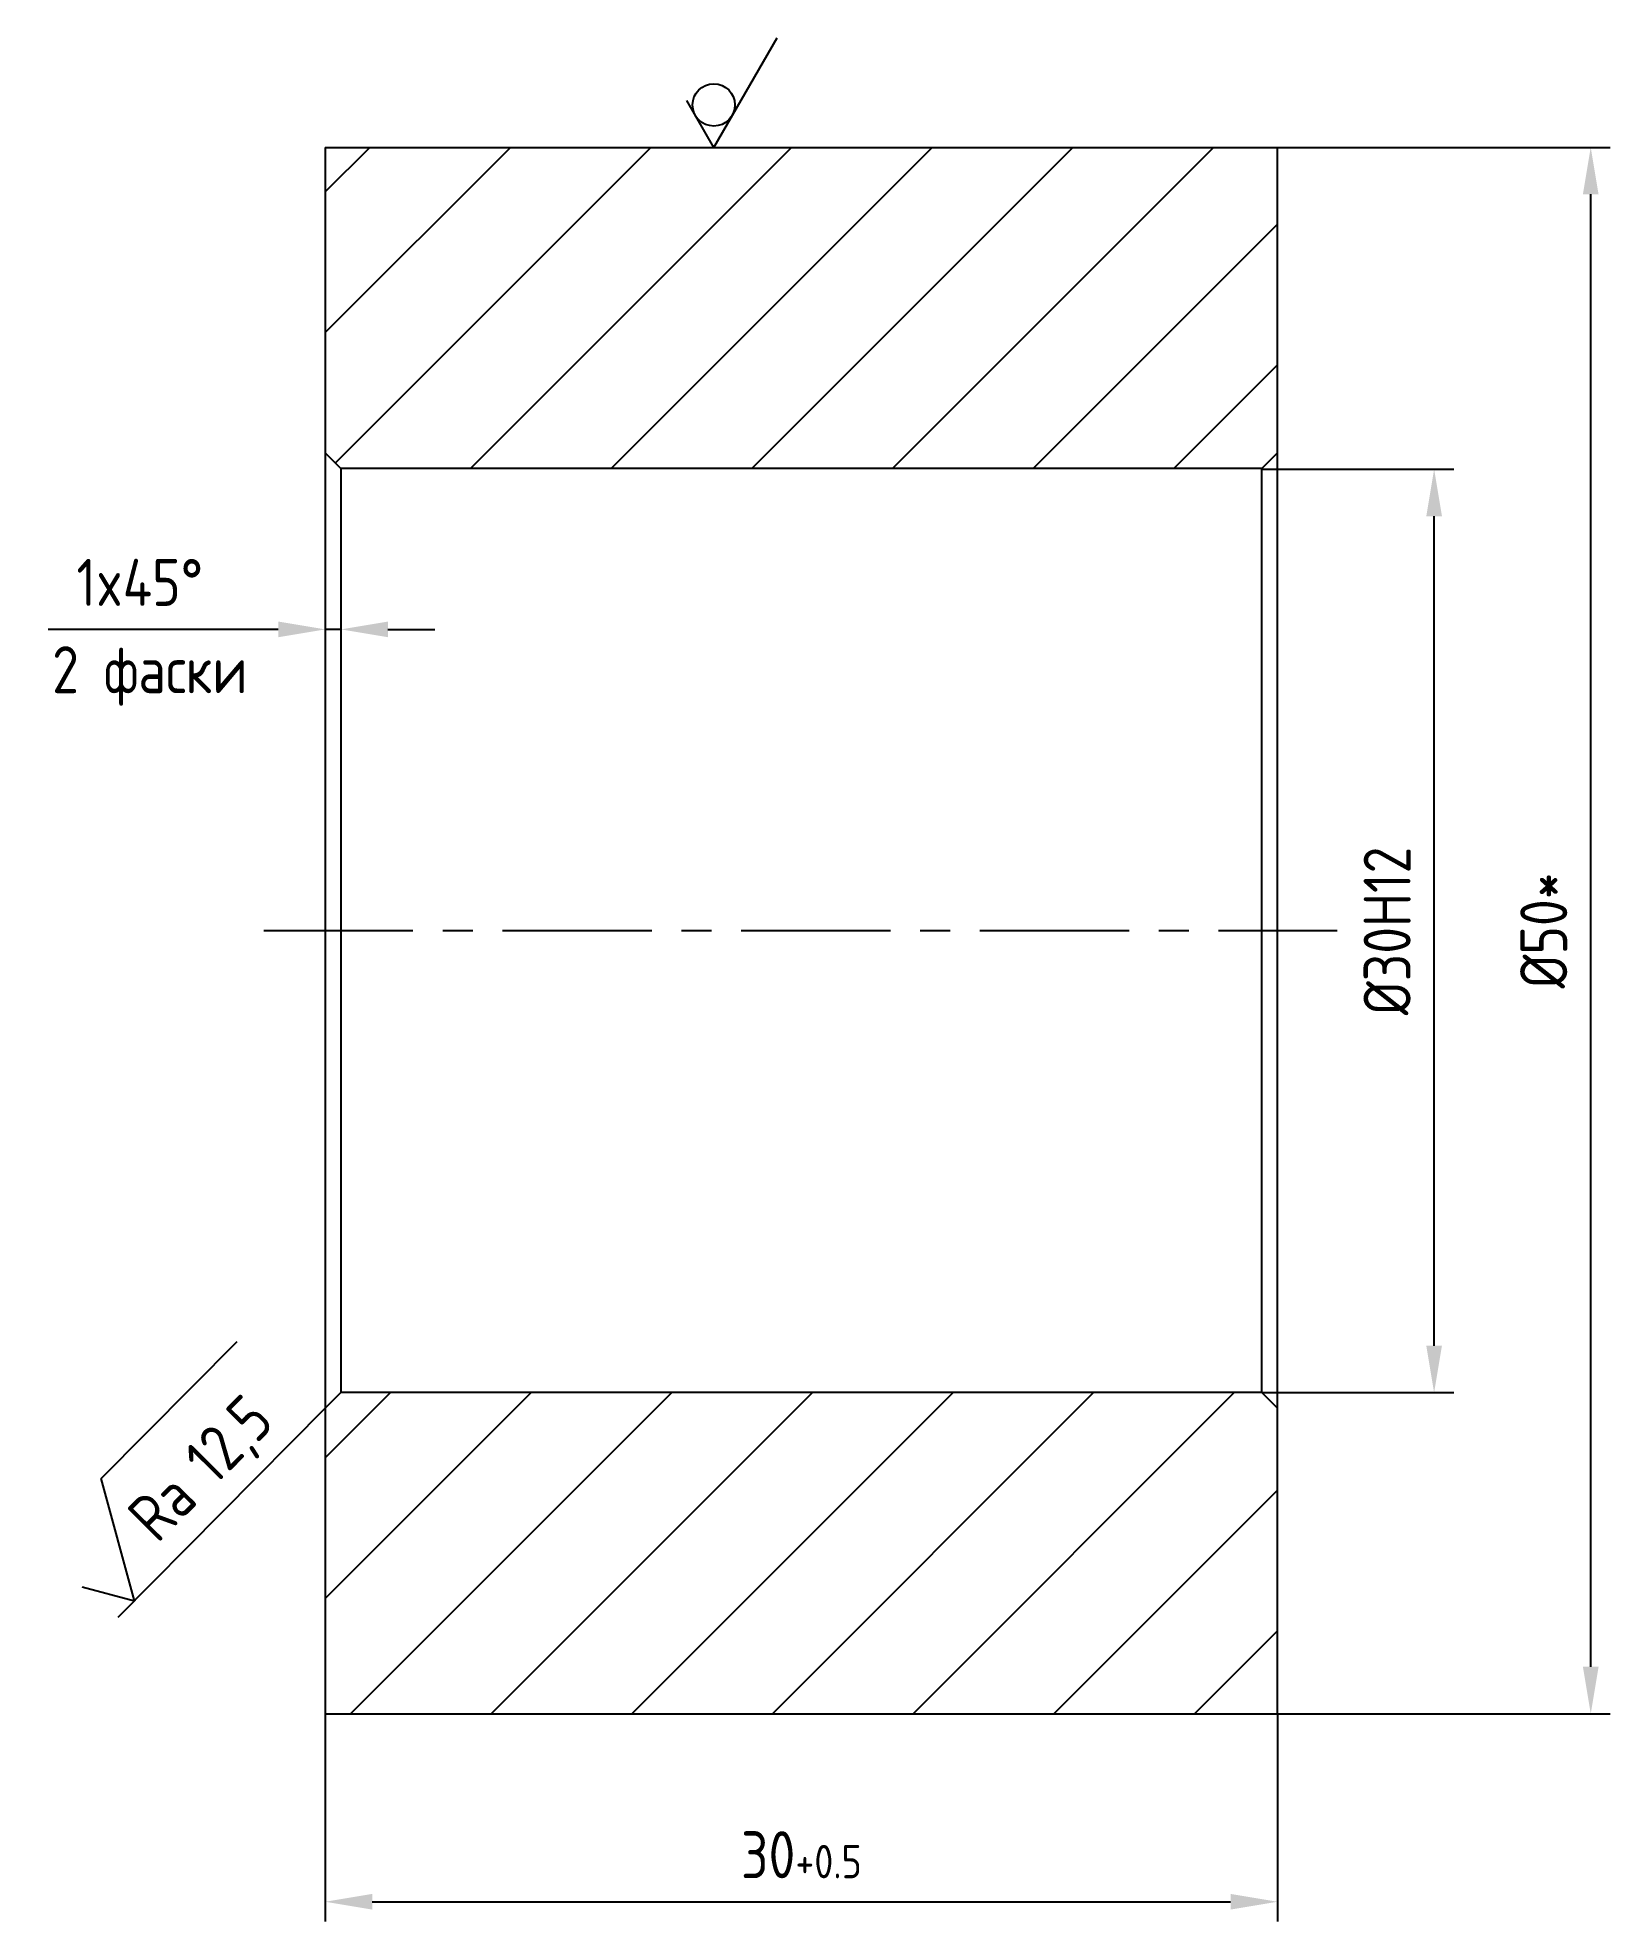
# Model space of a CAD drawing. Header units: millimetres. Extents: x 391.6 to 441.8, y 82 to 142.1.
import ezdxf

# ---------------------------------------------------------------- set-up
doc = ezdxf.new("R2010")
doc.units = ezdxf.units.MM
doc.header["$LTSCALE"] = 0.15
doc.linetypes.add('CENTER', pattern=[50.8, 31.75, -6.35, 6.35, -6.35])
doc.layers.add('AM_5', color=3, linetype='Continuous', lineweight=25)
for name, color, linetype in [('Cen', 5, 'CENTER'), ('Cont', 6, 'Continuous'), ('Dim', 7, 'Continuous'), ('Hatch', 2, 'Continuous'), ('Text', 3, 'Continuous'), ('Vporti', 7, 'Continuous')]:
    doc.layers.add(name, color=color, linetype=linetype)
doc.styles.add('Style1', font='romans.shx', dxfattribs={"width": 0.8})
doc.dimstyles.new('LIN2$0', dxfattribs={"dimscale": 2, "dimtxt": 3, "dimasz": 3, "dimexe": 1.25, "dimexo": 0, "dimgap": 1.5, "dimtad": 1, "dimdsep": 46, "dimtxsty": 'Style1', "dimcen": 2.5, "dimclrt": 3, "dimadec": 0, "dimazin": 0, "dimtfac": 1, "dimtmove": 0, "dimatfit": 3, "dimfxl": 1, "dimarcsym": 0})
doc.dimstyles.new('LIN2_1', dxfattribs={"dimscale": 0.5, "dimtxt": 3, "dimasz": 3, "dimexe": 1.25, "dimexo": 0, "dimgap": 1.5, "dimtad": 1, "dimdec": 1, "dimtxsty": 'Style1', "dimcen": 2.5, "dimclrt": 3, "dimadec": 0, "dimazin": 0, "dimtfac": 1, "dimtdec": 1, "dimtmove": 0, "dimatfit": 3, "dimfxl": 1, "dimarcsym": 0})

# ---------------------------------------------------------------- blocks, each defined once
blk = doc.blocks.new('sherISO_01')
at = {"layer": 'Text'}
blk.add_line((4.04, 7), (16.36, 7), dxfattribs=at)
blk.add_lwpolyline([(-1.73, 3), (0, 0), (4.04, 7)], dxfattribs=at)
at = {"layer": 'Text', "style": 'Style1', "width": 0.8}
blk.add_text('Ra', height=3, dxfattribs=at).set_placement((3.58, 1.5))
blk.add_attdef('12,5', (8.73, 1.5), '', height=3, dxfattribs=at)
blk = doc.blocks.new('*D5')
at = {"layer": 'Dim', "color": 0, "lineweight": -2, "transparency": 16777216}
for p, q in [((400.733, 124.037), (400.733, 122.601)), ((401.233, 124.055), (401.233, 122.601)), ((399.233, 123.226), (391.89, 123.226)), ((401.233, 123.226), (400.733, 123.226)), ((402.733, 123.226), (404.233, 123.226))]:
    blk.add_line(p, q, dxfattribs=at)
at = {"layer": 'Dim', "color": 0, "transparency": 16777216}
for points in [[(399.233, 123.476), (399.233, 122.976), (400.733, 123.226)], [(402.733, 123.476), (402.733, 122.976), (401.233, 123.226)]]:
    blk.add_solid(points, dxfattribs=at)
at = {"layer": 'Dim', "color": 3, "transparency": 16777216, "insert": (394.812, 124.726), "char_height": 1.5, "attachment_point": 5, "style": 'Style1'}
blk.add_mtext('1x45°', dxfattribs=at)
blk = doc.blocks.new('sherISO_09')
at = {"layer": 'Text'}
for q in [(4.04, 7), (-1.73, 3)]:
    blk.add_line((0, 0), q, dxfattribs=at)
blk.add_circle((0, 2.71), 1.35, dxfattribs=at)
blk = doc.blocks.new('*D6')
at = {"layer": 'Dim', "color": 0, "lineweight": -2, "transparency": 16777216}
for p, q in [((431.133, 138.613), (441.758, 138.613)), ((441.133, 90.113), (441.133, 137.113)), ((431.133, 88.613), (441.758, 88.613))]:
    blk.add_line(p, q, dxfattribs=at)
at = {"layer": 'Dim', "color": 0, "transparency": 16777216}
for points in [[(440.883, 137.113), (441.383, 137.113), (441.133, 138.613)], [(440.883, 90.113), (441.383, 90.113), (441.133, 88.613)]]:
    blk.add_solid(points, dxfattribs=at)
at = {"layer": 'Dim', "color": 3, "transparency": 16777216, "insert": (439.633, 113.613), "char_height": 1.5, "attachment_point": 5, "rotation": 90, "style": 'Style1'}
blk.add_mtext('%%c50*', dxfattribs=at)
blk = doc.blocks.new('*D7')
at = {"layer": 'Dim', "color": 0, "lineweight": -2, "transparency": 16777216}
for p, q in [((430.633, 128.339), (436.758, 128.339)), ((436.133, 100.363), (436.133, 126.839)), ((430.633, 98.863), (436.758, 98.863))]:
    blk.add_line(p, q, dxfattribs=at)
at = {"layer": 'Dim', "color": 0, "transparency": 16777216}
for points in [[(435.883, 126.839), (436.383, 126.839), (436.133, 128.339)], [(435.883, 100.363), (436.383, 100.363), (436.133, 98.863)]]:
    blk.add_solid(points, dxfattribs=at)
at = {"layer": 'Dim', "color": 3, "transparency": 16777216, "insert": (434.633, 113.601), "char_height": 1.5, "attachment_point": 5, "rotation": 90, "style": 'Style1'}
blk.add_mtext('%%c30H12', dxfattribs=at)
blk = doc.blocks.new('*D19')
at = {"layer": 'AM_5', "color": 0, "lineweight": -2, "transparency": 16777216}
for p, q in [((400.733, 88.613), (400.733, 81.988)), ((431.133, 88.613), (431.133, 81.988)), ((402.233, 82.613), (429.633, 82.613))]:
    blk.add_line(p, q, dxfattribs=at)
at = {"layer": 'AM_5', "color": 0, "transparency": 16777216}
for points in [[(402.233, 82.863), (402.233, 82.363), (400.733, 82.613)], [(429.633, 82.863), (429.633, 82.363), (431.133, 82.613)]]:
    blk.add_solid(points, dxfattribs=at)
at = {"layer": 'AM_5', "color": 3, "transparency": 16777216, "insert": (415.933, 84.113), "char_height": 1.5, "attachment_point": 5, "style": 'Style1'}
blk.add_mtext('30{}{\\H0.71x;\\C3;+0.5}', dxfattribs=at)

msp = doc.modelspace()

# ---------------------------------------------------------------- hatches: boundary and pattern name
at = {"layer": 'Hatch'}
h = msp.add_hatch(dxfattribs=at)
h.set_pattern_fill('ANSI31', color=256, style=0)
h.set_pattern_definition([(45, (-29922.085, 2659.6625), (-2.24506403, 2.24506403), [])])
edge = h.paths.add_edge_path()
edge.add_line((431.133, 138.613), (400.733, 138.613))
edge.add_line((400.733, 138.613), (400.733, 128.863))
edge.add_line((400.733, 128.863), (401.233, 128.363))
edge.add_line((401.233, 128.363), (410.733, 128.363))
edge.add_line((410.733, 128.363), (410.733, 128.613))
edge.add_arc((-1142.871, 128.488), 1553.604, -0.004611, 0.004609, ccw=False)
edge.add_line((410.733, 128.363), (431.133, 128.363))
edge.add_line((431.133, 128.363), (431.133, 138.613))
edge = h.paths.add_edge_path(flags=16)
edge.add_arc((411.684, 132.249), 0.638, 0, 360)
h.paths.add_polyline_path([(431.133, 98.415), (430.633, 98.863), (400.733, 98.863), (400.733, 88.613), (431.133, 88.613)])

# ---------------------------------------------------------------- linework, layer by layer
at = {"layer": 'Cen'}
msp.add_line((398.772, 113.613), (433.036, 113.613), dxfattribs=at)
at = {"layer": 'Cont'}
for p, q in [((400.733, 138.613), (431.133, 138.613)), ((400.733, 138.613), (400.733, 88.613)), ((431.133, 88.613), (431.133, 138.613)), ((401.233, 128.363), (400.733, 128.863)), ((430.633, 128.363), (431.133, 128.863)), ((430.633, 128.363), (401.233, 128.363)), ((401.233, 128.363), (401.233, 98.863)), ((430.633, 98.863), (430.633, 128.363)), ((401.233, 98.863), (400.733, 98.363)), ((430.633, 98.863), (401.233, 98.863)), ((430.633, 98.863), (431.133, 98.363)), ((400.733, 88.613), (425.133, 88.613))]:
    msp.add_line(p, q, dxfattribs=at)
at = {"layer": 'Dim'}
msp.add_line((400.733, 98.363), (394.117, 91.686), dxfattribs=at)
at = {"layer": 'Vporti'}
msp.add_line((400.733, 88.613), (431.133, 88.613), dxfattribs=at)

# ---------------------------------------------------------------- block references
at = {"layer": 'Dim', "xscale": 0.5, "yscale": 0.5, "zscale": 0.5}
msp.add_blockref('sherISO_09', (413.137, 138.613), dxfattribs=at)
at = {"layer": 'Dim', "xscale": 0.4999999999999911, "yscale": 0.4999999999999911, "zscale": 0.4999999999999911, "rotation": 45.263266469759564}
msp.add_blockref('sherISO_01', (394.648, 92.222), dxfattribs=at).add_auto_attribs({'12,5': '12,5'})

# ---------------------------------------------------------------- texts
at = {"layer": 'Text', "style": 'Style1', "width": 0.8}
msp.add_text('2 фаски', height=1.5, dxfattribs=at).set_placement((392.015, 121.189))

# ---------------------------------------------------------------- dimensions: what is measured, and where the dimension line sits
at = {"layer": 'AM_5'}
dim = msp.add_linear_dim(base=(431.133, 82.613), p1=(400.733, 88.613), p2=(431.133, 88.613), angle=0, text='<>{}{\\H0.71x;\\C3;+0.5}', dimstyle='LIN2$0', override={"dimscale": 0.5, "dimdec": 0, "dimtp": 0.5, "dimtm": 0, "dimtdec": 2, "dimtzin": 8}, dxfattribs=at)
dim.commit()
dim.dimension.update_dxf_attribs({"geometry": '*D19', "text_midpoint": (415.933, 84.113)})
at = {"layer": 'Dim'}
for base, p1, p2, text, picture, middle in [((441.133, 138.613), (431.133, 88.613), (431.133, 138.613), '%%c<>*', '*D6', (439.633, 113.613)), ((436.133, 128.339), (430.633, 98.863), (430.633, 128.339), '%%c30H12', '*D7', (434.633, 113.601))]:
    dim = msp.add_linear_dim(base=base, p1=p1, p2=p2, angle=90, text=text, dimstyle='LIN2_1', dxfattribs=at)
    dim.commit()
    dim.dimension.update_dxf_attribs({"geometry": picture, "text_midpoint": middle})
dim = msp.add_linear_dim(base=(400.733, 123.226), p1=(401.233, 124.055), p2=(400.733, 124.037), text='1x45°', dimstyle='LIN2_1', dxfattribs=at)
dim.commit()
dim.dimension.update_dxf_attribs({"geometry": '*D5', "text_midpoint": (394.812, 123.226), "dimtype": 160})

doc.saveas('drawing.dxf')
